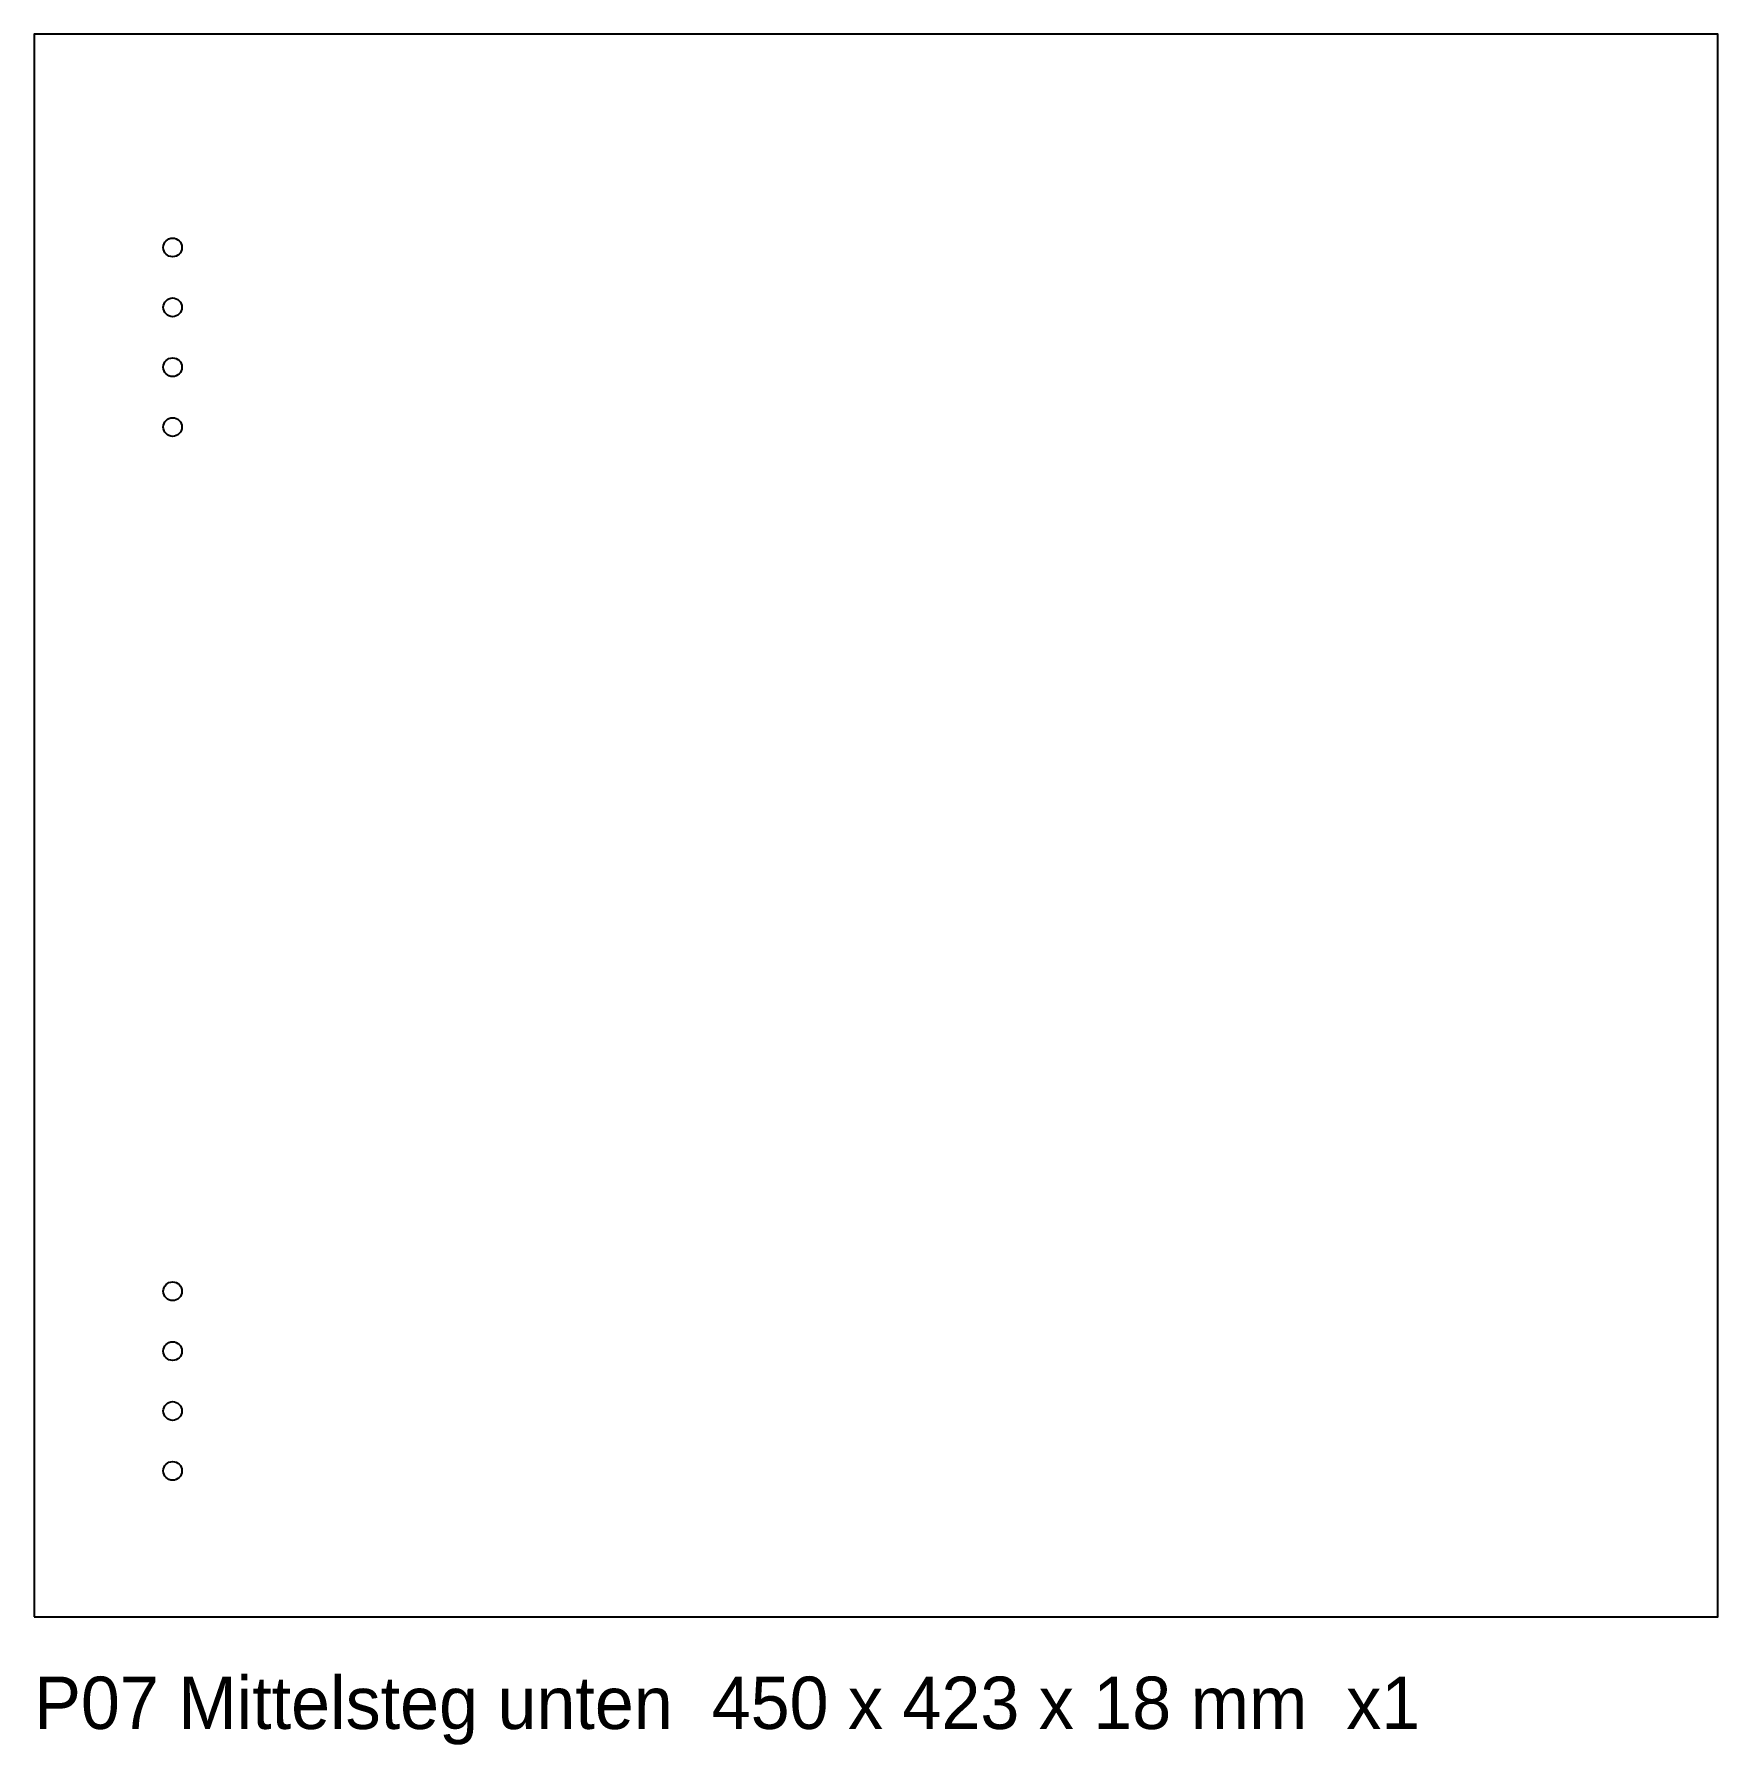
# Model space of a CAD drawing. Header units: millimetres. Extents: x 0 to 450, y -34 to 423.
import ezdxf

# ---------------------------------------------------------------- set-up
doc = ezdxf.new("R2010")
doc.units = ezdxf.units.MM
for name, color, linetype in [('HOLES', 1, 'Continuous'), ('OUTLINE', 7, 'Continuous'), ('TEXT', 8, 'Continuous')]:
    doc.layers.add(name, color=color, linetype=linetype)

msp = doc.modelspace()

# ---------------------------------------------------------------- linework, layer by layer
at = {"layer": 'HOLES'}
for centre in [(37, 366), (37, 350), (37, 334), (37, 318), (37, 87), (37, 71), (37, 55), (37, 39)]:
    msp.add_circle(centre, 2.5, dxfattribs=at)
at = {"layer": 'OUTLINE'}
msp.add_lwpolyline([(0, 0), (450, 0), (450, 423), (0, 423)], close=True, dxfattribs=at)

# ---------------------------------------------------------------- texts
at = {"layer": 'TEXT'}
msp.add_text('P07 Mittelsteg unten  450 x 423 x 18 mm  x1', height=14, dxfattribs=at).set_placement((0, -30))

doc.saveas('drawing.dxf')
